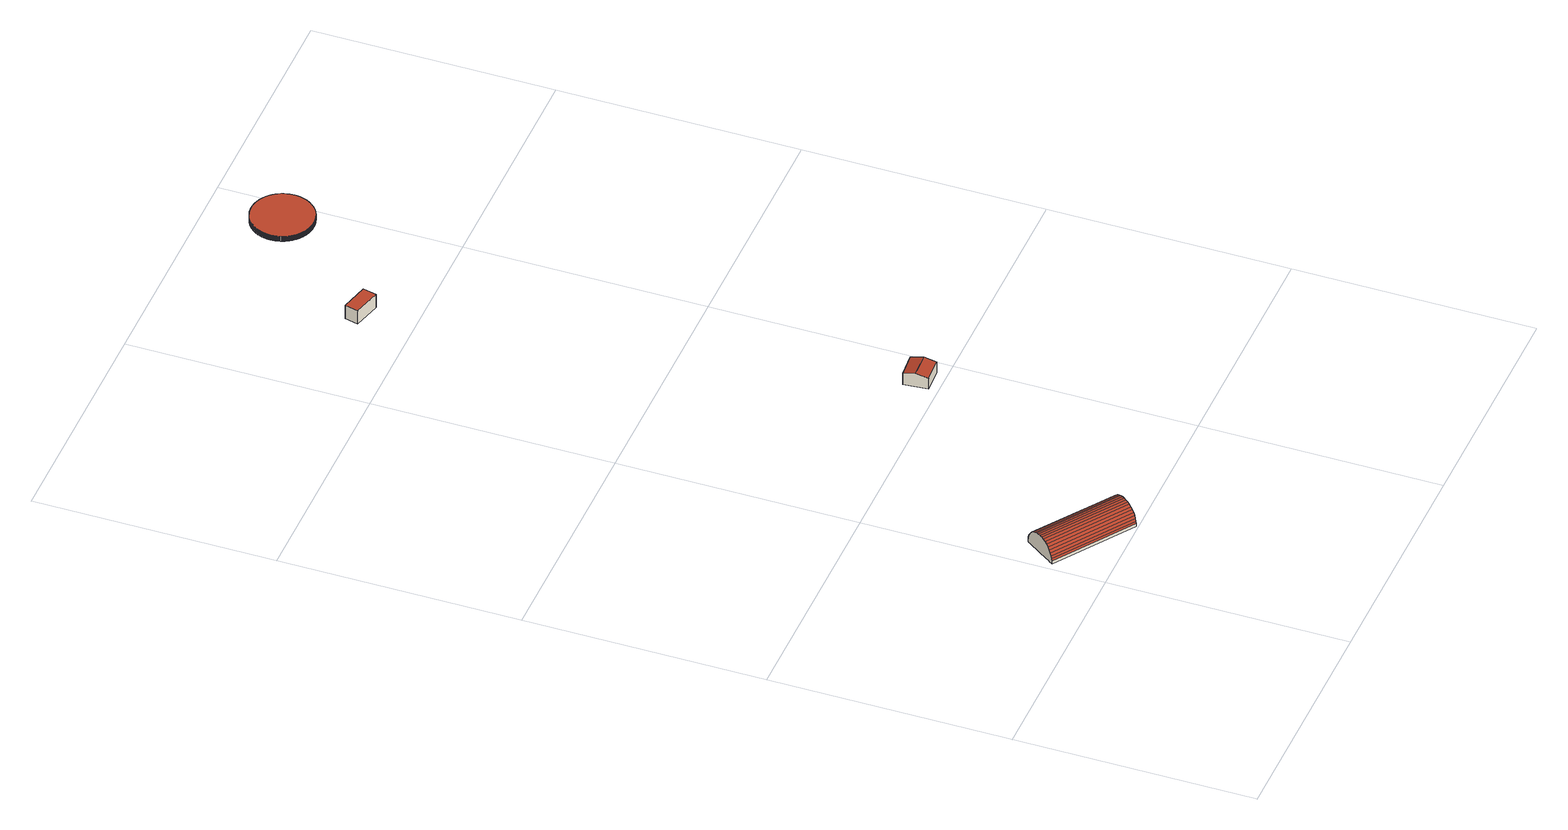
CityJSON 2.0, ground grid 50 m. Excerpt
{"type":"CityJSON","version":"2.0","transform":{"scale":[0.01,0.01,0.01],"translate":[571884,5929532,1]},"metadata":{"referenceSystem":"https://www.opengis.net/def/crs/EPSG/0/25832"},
"CityObjects":{
"building1":{"type":"Building","attributes":{"Grundfläche 2D":"157.268847","Grundhöhe NN":"2.854"},"geometry":[{"type":"Solid","lod":"3","boundaries":[[[[0,1,2,3]],[[4,0,3,5]],[[6,4,5,7]],[[8,6,7,9]],[[10,8,9,11]],[[12,10,11,13]],[[14,12,13,15]],[[16,14,15,17]],[[18,16,17,19]],[[20,18,19,21]],[[22,20,21,23]],[[24,22,23,25]],[[26,24,25,27]],[[28,26,27,29]],[[30,28,29,31]],[[32,30,31,33]],[[34,32,33,35]],[[36,34,35,37]],[[38,36,37,39]],[[40,38,39,41]],[[42,43,44,45,46,47,48,41,39,37,35,33,31,29,27,25,23,21,19,17,15,13,11,9,7,5,3,2,49,50]],[[40,41,48,51]],[[52,53,54,55,56,57,58,59,60,61,62,1,0,4,6,8,10,12,14,16,18,20,22,24,26,28,30,32,34,36,38,40,51,63]],[[2,1,62,49]],[[60,59,58,57,56,55,54,53,52,63,51,48,47,46,45,44,43,42,50,49,62,61]]]],"semantics":{"surfaces":[{"type":"RoofSurface"},{"type":"WallSurface"},{"type":"GroundSurface"}],"values":[[0,0,0,0,0,0,0,0,0,0,0,0,0,0,0,0,0,0,0,0,1,1,1,1,2]]}}]},
"building2":{"type":"Building","attributes":{"Grundfläche 2D":"26.853242","Grundhöhe NN":"2.213"},"geometry":[{"type":"Solid","lod":"3","boundaries":[[[[64,65,66,67]],[[68,65,64,69]],[[67,66,70,71]],[[69,64,67,71,72]],[[68,69,72,73]],[[70,66,65,68,73]],[[71,70,73,72]]]],"semantics":{"surfaces":[{"type":"RoofSurface"},{"type":"WallSurface"},{"type":"GroundSurface"}],"values":[[0,0,1,1,1,1,2]]}}]},
"building3":{"type":"Building","attributes":{"Grundfläche 2D":"17.876285","Grundhöhe NN":"2.200"},"geometry":[{"type":"Solid","lod":"3","boundaries":[[[[74,75,76,77]],[[78,79,77,76]],[[79,80,74,77]],[[80,81,75,74]],[[81,78,76,75]],[[81,80,79,78]]]],"semantics":{"surfaces":[{"type":"RoofSurface"},{"type":"WallSurface"},{"type":"GroundSurface"}],"values":[[0,1,1,1,1,2]]}}]},
"building4":{"type":"Building","attributes":{"Grundfläche 2D":"128.198516","Grundhöhe NN":"1.985"},"geometry":[{"type":"MultiSurface","lod":"3","boundaries":[[[82,83,84,85,86,87,88,89,90,91,92,93,94,95,96,97,98,99,100,101,102,103,104,105,106,107,108,109,110,111,112,113,114,115,116,117,118,119,120,121,122,123,124,125,126,127,128,129,130,131,132,133,134,135,136,137,138,139,140,141,142,143,144,145,146,147,148,149,150,151,152,153,154,155,156,157,158,159,160,161,162,163,164,165,166,167,168,169,170,171,172,173,174,175,176,177,178,179,180,181,182,183,184,185,186,187,188,189,190,191,192,193,194,195,196,197,198,199,200,201,202,203,204,205,206,207,208,209,210,211,212,213,214,215,216,217,218,219,220,221,222,223,224,225,226,227,228,229,230,231,232,233,234,235,236,237,238,239,240,241,242,243,244,245,246,247,248,249,250,251,252,253,254,255,256,257,258,259,260,261,262,263,264,265,266,267,268,269,270,271,272,273,274,275,276,277,278,279,280,281,282,283,284,285,286,287,288,289,290,291,292,293,294,295,296,297,298,299,300,301,302,303,304,305,306,307,308,309,310,311,312,313,314,315,316,317,318,319,320,321,322,323,324,325,326,327,328,329,330,331,332,333,334,335,336,337,338,339,340,341,342,343,344,345,346,347,348,349,350,351,352,353,354,355,356,357,358,359,360,361,362,363,364,365,366,367,368,369,370,371,372,373,374,375,376,377,378,379,380,381,382,383,384,385,386,387,388,389,390,391,392,393,394,395,396,397,398,399,400,401,402,403,404,405,406,407,408,409,410,411,412,413,414,415,416,417,418,419,420,421,422,423,424,425,426,427,428,429,430,431,432,433,434,435,436,437,438,439,440,441,442,443,444,445,446,447,448,449,450,451,452,453,454,455,456,457,458,459,460,461,462,463,464,465,466,467,468,469,470,471,472,473,474,475,476,477,478,479,480,481,482,483,484,485,486,487,488,489,490,491,492,493,494,495,496,497,498,499,500,501,502,503,504,505,506,507,508,509,510,511,512,513,514,515,516,517,518,519,520,521,522,523,524,525,526,527,528,529,530,531,532,533,534,535,536,537,538,539,540,541,542,543,544,545,546,547,548,549,550,551,552,553,554,555,556,557,558,559,560,561,562,563,564,565,566,567,568,569,570,571]],[[572,275,274,273,573,574]],[[575,277,276,275,572,576]],[[577,279,278,277,575,578]],[[579,281,280,279,577,580]],[[581,283,282,281,579,582]],[[284,283,581,583]],[[584,286,285,284,583,585]],[[287,286,584,586]],[[587,289,288,287,586,588]],[[290,289,587,589]],[[590,292,291,290,589,591]],[[592,593,239,238,237,236,594,595]],[[596,241,240,239,593,597]],[[598,243,242,241,596,599]],[[600,601,602,247,246,245,244,243,598,603]],[[604,605,250,249,248,247,602,606]],[[607,608,253,252,251,250,605,609]],[[610,255,254,253,608,611]],[[612,257,256,255,610,613]],[[614,259,258,257,612,615]],[[616,261,260,259,614,617]],[[262,261,616,618]],[[619,264,263,262,618,620]],[[265,264,619,621]],[[622,267,266,265,621,623]],[[624,269,268,267,622,625]],[[626,271,270,269,624,627]],[[272,271,626,628]],[[273,272,628,573]],[[293,292,590,629]],[[630,295,294,293,629,631]],[[632,297,296,295,630,633]],[[634,299,298,297,632,635]],[[300,299,634,636]],[[301,300,636,637]],[[302,301,637,638]],[[639,304,303,302,638,640]],[[305,304,639,641]],[[642,643,308,307,306,305,641,644]],[[309,308,643,645]],[[646,647,312,311,310,309,645,648]],[[313,312,647,649]],[[314,313,649,650]],[[315,314,650,651]],[[316,315,651,652]],[[317,316,652,653]],[[318,317,653,654]],[[319,318,654,655]],[[320,319,655,656]],[[321,320,656,657]],[[322,321,657,658]],[[323,322,658,659]],[[324,323,659,660]],[[325,324,660,661]],[[326,325,661,662]],[[327,326,662,663]],[[328,327,663,664]],[[665,330,329,328,664,666]],[[331,330,665,667]],[[668,333,332,331,667,669]],[[334,333,668,670]],[[671,336,335,334,670,672]],[[673,338,337,336,671,674]],[[675,676,341,340,339,338,673,677]],[[678,343,342,341,676,679]],[[680,345,344,343,678,681]],[[346,345,680,682]],[[347,346,682,683]],[[348,347,683,684]],[[685,686,687,352,351,350,349,348,684,688]],[[689,690,691,356,355,354,353,352,687,692]],[[693,694,359,358,357,356,691,695]],[[696,361,360,359,694,697]],[[698,363,362,361,696,699]],[[700,365,364,363,698,701]],[[702,703,368,367,366,365,700,704]],[[705,370,369,368,703,706]],[[371,370,705,707]],[[708,373,372,371,707,709]],[[710,711,376,375,374,373,708,712]],[[713,714,715,380,379,378,377,376,711,716]],[[717,382,381,380,715,718]],[[719,384,383,382,717,720]],[[721,386,385,384,719,722]],[[723,724,725,390,389,388,387,386,721,726]],[[727,392,391,390,725,728]],[[729,394,393,392,727,730]],[[731,732,397,396,395,394,729,733]],[[734,735,400,399,398,397,732,736]],[[401,400,735,737]],[[738,403,402,401,737,739]],[[740,405,404,403,738,741]],[[742,407,406,405,740,743]],[[744,745,410,409,408,407,742,746]],[[747,748,413,412,411,410,745,749]],[[414,413,748,750]],[[751,416,415,414,750,752]],[[417,416,751,753]],[[754,419,418,417,753,755]],[[756,421,420,419,754,757]],[[758,423,422,421,756,759]],[[424,423,758,760]],[[761,426,425,424,760,762]],[[427,426,761,763]],[[764,429,428,427,763,765]],[[766,431,430,429,764,767]],[[432,431,766,768]],[[769,434,433,432,768,770]],[[435,434,769,771]],[[436,435,771,772]],[[773,438,437,436,772,774]],[[775,440,439,438,773,776]],[[441,440,775,777]],[[442,441,777,778]],[[779,444,443,442,778,780]],[[781,446,445,444,779,782]],[[447,446,781,783]],[[784,449,448,447,783,785]],[[450,449,784,786]],[[451,450,786,787]],[[788,453,452,451,787,789]],[[790,455,454,453,788,791]],[[456,455,790,792]],[[457,456,792,793]],[[458,457,793,794]],[[459,458,794,795]],[[796,797,798,463,462,461,460,459,795,799]],[[464,463,798,800]],[[465,464,800,801]],[[466,465,801,802]],[[803,468,467,466,802,804]],[[469,468,803,805]],[[470,469,805,806]],[[471,470,806,807]],[[808,809,810,475,474,473,472,471,807,811]],[[812,813,478,477,476,475,810,814]],[[815,816,481,480,479,478,813,817]],[[818,819,820,485,484,483,482,481,816,821]],[[822,823,488,487,486,485,820,824]],[[825,490,489,488,823,826]],[[827,492,491,490,825,828]],[[829,830,831,496,495,494,493,492,827,832]],[[833,834,499,498,497,496,831,835]],[[836,837,838,503,502,501,500,499,834,839]],[[840,505,504,503,838,841]],[[506,505,840,842]],[[843,508,507,506,842,844]],[[845,846,847,512,511,510,509,508,843,848]],[[849,850,515,514,513,512,847,851]],[[516,515,850,852]],[[853,854,855,856,521,520,519,518,517,516,852,857]],[[858,859,524,523,522,521,856,860]],[[861,526,525,524,859,862]],[[863,528,527,526,861,864]],[[529,528,863,865]],[[530,529,865,866]],[[867,532,531,530,866,868]],[[869,870,535,534,533,532,867,871]],[[872,873,874,539,538,537,536,535,870,875]],[[876,541,540,539,874,877]],[[878,543,542,541,876,879]],[[880,881,882,547,546,545,544,543,878,883]],[[884,885,550,549,548,547,882,886]],[[887,552,551,550,885,888]],[[889,554,553,552,887,890]],[[555,554,889,891]],[[892,893,557,894,556,555,891,895]],[[558,557,893,896]],[[559,558,896,897]],[[898,899,900,563,562,561,560,559,897,901]],[[902,565,564,563,900,903]],[[904,567,566,565,902,905]],[[906,569,568,567,904,907]],[[908,909,82,571,570,569,906,910]],[[911,84,83,82,909,912]],[[85,84,911,913]],[[86,85,913,914]],[[87,86,914,915]],[[88,87,915,916]],[[89,88,916,917]],[[90,89,917,918]],[[91,90,918,919]],[[92,91,919,920]],[[93,92,920,921]],[[94,93,921,922]],[[95,94,922,923]],[[96,95,923,924]],[[925,98,97,96,924,926]],[[99,98,925,927]],[[928,101,100,99,927,929]],[[930,103,102,101,928,931]],[[932,105,104,103,930,933]],[[934,107,106,105,932,935]],[[108,107,934,936]],[[937,110,109,108,936,938]],[[939,112,111,110,937,940]],[[941,942,115,114,113,112,939,943]],[[116,115,942,944]],[[117,116,944,945]],[[946,119,118,117,945,947]],[[948,121,120,119,946,949]],[[950,123,122,121,948,951]],[[952,125,124,123,950,953]],[[954,127,126,125,952,955]],[[128,127,954,956]],[[957,130,129,128,956,958]],[[959,132,131,130,957,960]],[[133,132,959,961]],[[962,135,134,133,961,963]],[[964,137,136,135,962,965]],[[138,137,964,966]],[[967,140,139,138,966,968]],[[969,142,141,140,967,970]],[[143,142,969,971]],[[972,973,146,145,144,143,971,974]],[[975,148,147,146,973,976]],[[149,148,975,977]],[[978,151,150,149,977,979]],[[980,153,152,151,978,981]],[[982,155,154,153,980,983]],[[984,157,156,155,982,985]],[[158,157,984,986]],[[987,160,159,158,986,988]],[[989,990,163,162,161,160,987,991]],[[992,993,166,165,164,163,990,994]],[[995,168,167,166,993,996]],[[997,170,169,168,995,998]],[[999,172,171,170,997,1000]],[[1001,174,173,172,999,1002]],[[1003,1004,177,176,175,174,1001,1005]],[[178,177,1004,1006]],[[1007,1008,1009,182,181,180,179,178,1006,1010]],[[1011,1012,1013,186,185,184,183,182,1009,1014]],[[187,186,1013,1015]],[[1016,1017,190,189,188,187,1015,1018]],[[1019,1020,193,192,191,190,1017,1021]],[[1022,1023,196,195,194,193,1020,1024]],[[1025,1026,199,198,197,196,1023,1027]],[[200,199,1026,1028]],[[1029,1030,203,202,201,200,1028,1031]],[[1032,205,204,203,1030,1033]],[[1034,207,206,205,1032,1035]],[[208,207,1034,1036]],[[209,208,1036,1037]],[[210,209,1037,1038]],[[211,210,1038,1039]],[[212,211,1039,1040]],[[213,212,1040,1041]],[[214,213,1041,1042]],[[215,214,1042,1043]],[[1044,217,216,215,1043,1045]],[[1046,219,218,217,1044,1047]],[[1048,221,220,219,1046,1049]],[[1050,223,222,221,1048,1051]],[[224,223,1050,1052]],[[225,224,1052,1053]],[[226,225,1053,1054]],[[1055,1056,229,228,227,226,1054,1057]],[[1058,231,230,229,1056,1059]],[[232,231,1058,1060]],[[233,232,1060,1061]],[[1062,235,234,233,1061,1063]],[[236,235,1062,594]],[[618,616,617,614,615,612,613,610,611,608,607,609,605,604,606,602,601,600,603,598,599,596,597,593,592,595,594,1062,1063,1061,1060,1058,1059,1056,1055,1057,1054,1053,1052,1050,1051,1048,1049,1046,1047,1044,1045,1043,1042,1041,1040,1039,1038,1037,1036,1034,1035,1032,1033,1030,1029,1031,1028,1026,1025,1027,1023,1022,1024,1020,1019,1021,1017,1016,1018,1015,1013,1012,1011,1014,1009,1008,1007,1010,1006,1004,1003,1005,1001,1002,999,1000,997,998,995,996,993,992,994,990,989,991,987,988,986,984,985,982,983,980,981,978,979,977,975,976,973,972,974,971,969,970,967,968,966,964,965,962,963,961,959,960,957,958,956,954,955,952,953,950,951,948,949,946,947,945,944,942,941,943,939,940,937,938,936,934,935,932,933,930,931,928,929,927,925,926,924,923,922,921,920,919,918,917,916,915,914,913,911,912,909,908,910,906,907,904,905,902,903,900,899,898,901,897,896,893,895,891,889,890,887,888,885,884,886,882,881,880,883,878,879,876,877,874,873,872,875,870,869,871,867,868,866,865,863,864,861,862,859,858,860,856,855,854,853,857,852,850,849,851,847,846,845,848,843,844,842,840,841,838,837,836,839,834,833,835,831,830,829,832,827,828,825,826,823,822,824,820,819,818,821,816,815,817,813,812,814,810,809,808,811,807,806,805,803,804,802,801,800,798,797,796,799,795,794,793,792,790,791,788,789,787,786,784,785,783,781,782,779,780,778,777,775,776,773,774,772,771,769,770,768,766,767,764,765,763,761,762,760,758,759,756,757,754,755,753,751,752,750,748,747,749,745,744,746,742,743,740,741,738,739,737,735,734,736,732,731,733,729,730,727,728,725,724,723,726,721,722,719,720,717,718,715,714,713,716,711,710,712,708,709,707,705,706,703,702,704,700,701,698,699,696,697,694,693,695,691,690,689,692,687,686,685,688,684,683,682,680,681,678,679,676,675,677,673,674,671,672,670,668,669,667,665,666,664,663,662,661,660,659,658,657,656,655,654,653,652,651,650,649,647,646,648,645,643,642,644,641,639,640,638,637,636,634,635,632,633,630,631,629,590,591,589,587,588,586,584,585,583,581,582,579,580,577,578,575,576,572,574,573,628,626,627,624,625,622,623,621,619,620]]],"semantics":{"surfaces":[{"type":"RoofSurface"},{"type":"WallSurface"},{"type":"GroundSurface"}],"values":[0,1,1,1,1,1,1,1,1,1,1,1,1,1,1,1,1,1,1,1,1,1,1,1,1,1,1,1,1,1,1,1,1,1,1,1,1,1,1,1,1,1,1,1,1,1,1,1,1,1,1,1,1,1,1,1,1,1,1,1,1,1,1,1,1,1,1,1,1,1,1,1,1,1,1,1,1,1,1,1,1,1,1,1,1,1,1,1,1,1,1,1,1,1,1,1,1,1,1,1,1,1,1,1,1,1,1,1,1,1,1,1,1,1,1,1,1,1,1,1,1,1,1,1,1,1,1,1,1,1,1,1,1,1,1,1,1,1,1,1,1,1,1,1,1,1,1,1,1,1,1,1,1,1,1,1,1,1,1,1,1,1,1,1,1,1,1,1,1,1,1,1,1,1,1,1,1,1,1,1,1,1,1,1,1,1,1,1,1,1,1,1,1,1,1,1,1,1,1,1,1,1,1,1,1,1,1,1,1,1,1,1,1,1,1,1,1,1,1,1,1,1,1,1,1,1,1,1,1,1,1,1,1,1,1,1,1,1,1,1,1,1,1,1,1,1,1,1,1,1,1,1,1,1,1,1,1,1,1,1,1,1,1,1,2]}}]}
},
"vertices":[
[2138,664,308],[2143,672,254],[531,1775,256],[525,1767,310],[2128,649,363],[515,1752,365],[2112,627,416],[500,1730,418],[2093,598,466],[480,1701,468],[2069,563,510],[456,1666,513],[2041,522,548],[428,1625,550],[2011,478,577],[398,1581,580],[1979,432,598],[366,1535,600],[1947,385,610],[334,1488,612],[1916,340,614],[303,1443,616],[1885,294,610],[272,1397,612],[1853,248,598],[240,1351,600],[1821,202,577],[209,1305,580],[1791,157,548],[179,1261,550],[1764,117,510],[151,1220,513],[1740,82,466],[127,1185,468],[1720,53,416],[107,1156,418],[1705,31,363],[92,1134,365],[1694,16,308],[82,1119,310],[1689,8,254],[76,1111,256],[500,1730,185],[480,1701,185],[179,1261,185],[151,1220,185],[107,1156,185],[82,1119,185],[76,1111,185],[531,1775,185],[515,1752,185],[1689,8,185],[1705,31,185],[1720,53,185],[1853,248,185],[1885,294,185],[1916,340,185],[1947,385,185],[1979,432,185],[2112,627,185],[2128,649,185],[2138,664,185],[2143,672,185],[1694,16,185],
[4162,5441,452],[4674,5480,452],[4653,5745,385],[4141,5702,385],[4695,5218,385],[4182,5186,385],[4653,5745,121],[4141,5702,121],[4182,5186,121],[4695,5218,121],
[2203,16338,441],[2131,16054,441],[2720,15904,441],[2792,16189,441],[2720,15904,120],[2792,16189,120],[2203,16338,120],[2131,16054,120],
[3917,18597,216],[3916,18586,216],[3915,18581,216],[3915,18575,216],[3914,18570,216],[3914,18565,216],[3913,18560,216],[3913,18554,216],[3912,18549,216],[3912,18544,216],[3912,18539,216],[3911,18523,216],[3911,18512,216],[3911,18497,216],[3911,18487,216],[3911,18477,216],[3912,18467,216],[3913,18457,216],[3914,18447,216],[3915,18437,216],[3916,18427,216],[3917,18417,216],[3918,18408,216],[3920,18398,216],[3922,18389,216],[3923,18379,216],[3927,18361,216],[3930,18352,216],[3932,18343,216],[3934,18334,216],[3937,18325,216],[3940,18316,216],[3942,18308,216],[3945,18299,216],[3948,18291,216],[3951,18283,216],[3954,18274,216],[3957,18266,216],[3960,18258,216],[3964,18250,216],[3968,18242,216],[3971,18234,216],[3975,18226,216],[3979,18218,216],[3983,18210,216],[3988,18202,216],[3992,18194,216],[3997,18186,216],[4001,18178,216],[4006,18170,216],[4011,18162,216],[4016,18154,216],[4022,18146,216],[4027,18138,216],[4033,18130,216],[4039,18122,216],[4045,18114,216],[4051,18106,216],[4057,18098,216],[4064,18091,216],[4070,18083,216],[4081,18072,216],[4084,18068,216],[4088,18064,216],[4091,18061,216],[4102,18050,216],[4106,18046,216],[4117,18035,216],[4125,18028,216],[4137,18018,216],[4145,18011,216],[4149,18007,216],[4158,18001,216],[4166,17994,216],[4171,17991,216],[4180,17985,216],[4193,17975,216],[4207,17966,216],[4211,17963,216],[4216,17961,216],[4221,17958,216],[4226,17955,216],[4230,17952,216],[4235,17949,216],[4240,17946,216],[4245,17944,216],[4250,17941,216],[4260,17936,216],[4270,17931,216],[4285,17924,216],[4290,17921,216],[4295,17919,216],[4301,17917,216],[4306,17915,216],[4311,17913,216],[4322,17908,216],[4327,17907,216],[4332,17905,216],[4338,17903,216],[4343,17901,216],[4349,17899,216],[4354,17897,216],[4360,17895,216],[4365,17894,216],[4370,17892,216],[4376,17891,216],[4382,17889,216],[4387,17888,216],[4398,17885,216],[4404,17883,216],[4409,17882,216],[4415,17881,216],[4421,17880,216],[4426,17879,216],[4432,17877,216],[4438,17876,216],[4443,17875,216],[4455,17874,216],[4466,17872,216],[4472,17871,216],[4478,17871,216],[4489,17869,216],[4501,17868,216],[4512,17868,216],[4523,17867,216],[4529,17867,216],[4546,17867,216],[4552,17867,216],[4569,17867,216],[4575,17867,216],[4592,17868,216],[4598,17868,216],[4615,17870,216],[4620,17870,216],[4632,17872,216],[4637,17872,216],[4643,17873,216],[4654,17875,216],[4660,17876,216],[4665,17877,216],[4676,17879,216],[4682,17880,216],[4693,17883,216],[4709,17887,216],[4714,17888,216],[4719,17889,216],[4725,17891,216],[4730,17892,216],[4735,17894,216],[4741,17896,216],[4756,17901,216],[4766,17904,216],[4777,17908,216],[4782,17910,216],[4797,17916,216],[4802,17918,216],[4806,17920,216],[4811,17922,216],[4821,17927,216],[4826,17929,216],[4830,17932,216],[4835,17934,216],[4840,17936,216],[4844,17939,216],[4849,17941,216],[4858,17946,216],[4863,17949,216],[4867,17951,216],[4872,17954,216],[4876,17956,216],[4881,17959,216],[4885,17962,216],[4894,17967,216],[4902,17972,216],[4910,17978,216],[4919,17984,216],[4927,17990,216],[4934,17995,216],[4942,18001,216],[4950,18007,216],[4965,18020,216],[4972,18026,216],[4979,18032,216],[4986,18039,216],[4993,18045,216],[4999,18052,216],[5006,18058,216],[5012,18065,216],[5024,18078,216],[5031,18085,216],[5036,18091,216],[5047,18105,216],[5058,18119,216],[5063,18126,216],[5069,18133,216],[5074,18140,216],[5079,18147,216],[5084,18155,216],[5089,18162,216],[5094,18170,216],[5098,18178,216],[5103,18186,216],[5112,18203,216],[5117,18211,216],[5121,18219,216],[5125,18228,216],[5129,18237,216],[5133,18246,216],[5137,18255,216],[5141,18264,216],[5145,18273,216],[5148,18282,216],[5152,18292,216],[5155,18301,216],[5157,18306,216],[5158,18311,216],[5160,18316,216],[5163,18326,216],[5167,18341,216],[5169,18351,216],[5173,18366,216],[5174,18371,216],[5175,18376,216],[5178,18392,216],[5179,18397,216],[5180,18402,216],[5181,18408,216],[5182,18413,216],[5182,18418,216],[5183,18424,216],[5184,18429,216],[5185,18440,216],[5187,18456,216],[5187,18461,216],[5188,18478,216],[5188,18489,216],[5188,18494,216],[5188,18500,216],[5189,18505,216],[5188,18511,216],[5188,18517,216],[5188,18522,216],[5188,18528,216],[5188,18533,216],[5187,18545,216],[5186,18556,216],[5185,18567,216],[5185,18573,216],[5184,18578,216],[5183,18589,216],[5182,18595,216],[5181,18601,216],[5180,18612,216],[5178,18623,216],[5175,18634,216],[5173,18646,216],[5170,18657,216],[5169,18662,216],[5167,18668,216],[5166,18673,216],[5164,18679,216],[5161,18690,216],[5158,18701,216],[5156,18707,216],[5154,18712,216],[5152,18717,216],[5146,18734,216],[5144,18739,216],[5142,18744,216],[5140,18750,216],[5138,18755,216],[5135,18760,216],[5133,18766,216],[5131,18771,216],[5128,18776,216],[5123,18786,216],[5121,18792,216],[5118,18797,216],[5113,18807,216],[5110,18812,216],[5105,18822,216],[5102,18827,216],[5096,18837,216],[5093,18842,216],[5090,18846,216],[5087,18851,216],[5084,18856,216],[5074,18870,216],[5071,18875,216],[5064,18884,216],[5061,18889,216],[5057,18893,216],[5054,18898,216],[5050,18902,216],[5047,18907,216],[5043,18911,216],[5040,18915,216],[5036,18920,216],[5032,18924,216],[5025,18932,216],[5021,18936,216],[5017,18940,216],[5010,18948,216],[5002,18956,216],[4998,18960,216],[4994,18964,216],[4990,18968,216],[4986,18972,216],[4982,18975,216],[4974,18983,216],[4966,18990,216],[4962,18993,216],[4957,18997,216],[4949,19004,216],[4945,19007,216],[4941,19011,216],[4936,19014,216],[4932,19017,216],[4924,19023,216],[4919,19026,216],[4915,19029,216],[4911,19032,216],[4906,19035,216],[4897,19041,216],[4889,19047,216],[4880,19052,216],[4875,19055,216],[4871,19058,216],[4866,19060,216],[4862,19063,216],[4857,19065,216],[4844,19072,216],[4835,19077,216],[4826,19081,216],[4817,19086,216],[4808,19090,216],[4799,19093,216],[4790,19097,216],[4781,19101,216],[4772,19104,216],[4763,19108,216],[4754,19111,216],[4736,19117,216],[4727,19119,216],[4718,19122,216],[4709,19124,216],[4700,19126,216],[4691,19128,216],[4682,19130,216],[4673,19132,216],[4665,19134,216],[4656,19135,216],[4647,19137,216],[4639,19138,216],[4622,19140,216],[4613,19141,216],[4604,19142,216],[4595,19142,216],[4586,19143,216],[4568,19144,216],[4559,19144,216],[4549,19144,216],[4540,19144,216],[4531,19144,216],[4521,19143,216],[4512,19143,216],[4502,19142,216],[4492,19142,216],[4483,19141,216],[4473,19139,216],[4463,19138,216],[4453,19137,216],[4444,19135,216],[4434,19133,216],[4424,19132,216],[4419,19130,216],[4414,19129,216],[4409,19128,216],[4404,19127,216],[4399,19126,216],[4394,19125,216],[4389,19124,216],[4384,19122,216],[4369,19118,216],[4364,19117,216],[4349,19112,216],[4344,19110,216],[4339,19108,216],[4329,19105,216],[4319,19101,216],[4314,19099,216],[4309,19097,216],[4304,19095,216],[4299,19093,216],[4294,19091,216],[4289,19088,216],[4284,19086,216],[4279,19084,216],[4274,19082,216],[4269,19079,216],[4264,19077,216],[4259,19074,216],[4254,19072,216],[4249,19069,216],[4245,19067,216],[4240,19064,216],[4235,19061,216],[4220,19053,216],[4216,19050,216],[4211,19047,216],[4206,19044,216],[4202,19041,216],[4197,19038,216],[4192,19035,216],[4188,19032,216],[4183,19028,216],[4178,19025,216],[4174,19022,216],[4169,19018,216],[4165,19015,216],[4160,19012,216],[4156,19008,216],[4151,19005,216],[4138,18994,216],[4134,18990,216],[4129,18986,216],[4125,18983,216],[4121,18979,216],[4117,18975,216],[4112,18971,216],[4104,18963,216],[4100,18959,216],[4096,18955,216],[4092,18951,216],[4080,18938,216],[4076,18934,216],[4072,18930,216],[4069,18925,216],[4065,18921,216],[4061,18917,216],[4057,18912,216],[4054,18908,216],[4046,18899,216],[4036,18885,216],[4033,18880,216],[4029,18876,216],[4026,18871,216],[4023,18866,216],[4019,18862,216],[4016,18857,216],[4013,18852,216],[4010,18847,216],[4007,18842,216],[4004,18837,216],[4001,18832,216],[3998,18828,216],[3995,18822,216],[3990,18812,216],[3984,18803,216],[3981,18797,216],[3979,18792,216],[3974,18782,216],[3971,18777,216],[3969,18772,216],[3967,18767,216],[3964,18761,216],[3960,18751,216],[3958,18746,216],[3956,18741,216],[3954,18735,216],[3950,18725,216],[3946,18714,216],[3944,18709,216],[3939,18693,216],[3937,18688,216],[3934,18677,216],[3933,18671,216],[3931,18666,216],[3930,18661,216],[3929,18655,216],[3928,18650,216],[3926,18645,216],[3925,18639,216],[3924,18634,216],[3923,18629,216],[3922,18623,216],[3921,18618,216],[3920,18613,216],[3919,18607,216],[3918,18602,216],[5063,18126,99],[5047,18105,99],[5058,18119,99],[5074,18140,99],[5069,18133,99],[5084,18155,99],[5079,18147,99],[5094,18170,99],[5089,18162,99],[5103,18186,99],[5098,18178,99],[5112,18203,99],[5121,18219,99],[5117,18211,99],[5125,18228,99],[5133,18246,99],[5129,18237,99],[5137,18255,99],[5145,18273,99],[5141,18264,99],[4806,17920,99],[4811,17922,99],[4797,17916,99],[4802,17918,99],[4826,17929,99],[4821,17927,99],[4835,17934,99],[4830,17932,99],[4844,17939,99],[4849,17941,99],[4858,17946,99],[4840,17936,99],[4867,17951,99],[4872,17954,99],[4863,17949,99],[4881,17959,99],[4885,17962,99],[4876,17956,99],[4902,17972,99],[4894,17967,99],[4919,17984,99],[4910,17978,99],[4934,17995,99],[4927,17990,99],[4950,18007,99],[4942,18001,99],[4965,18020,99],[4979,18032,99],[4972,18026,99],[4986,18039,99],[4999,18052,99],[4993,18045,99],[5012,18065,99],[5006,18058,99],[5031,18085,99],[5024,18078,99],[5036,18091,99],[5148,18282,99],[5155,18301,99],[5152,18292,99],[5158,18311,99],[5157,18306,99],[5163,18326,99],[5160,18316,99],[5167,18341,99],[5169,18351,99],[5173,18366,99],[5175,18376,99],[5174,18371,99],[5178,18392,99],[5180,18402,99],[5181,18408,99],[5179,18397,99],[5182,18413,99],[5183,18424,99],[5184,18429,99],[5182,18418,99],[5185,18440,99],[5187,18456,99],[5187,18461,99],[5188,18478,99],[5188,18489,99],[5188,18494,99],[5188,18500,99],[5189,18505,99],[5188,18511,99],[5188,18517,99],[5188,18522,99],[5188,18528,99],[5188,18533,99],[5187,18545,99],[5186,18556,99],[5185,18567,99],[5184,18578,99],[5185,18573,99],[5183,18589,99],[5181,18601,99],[5182,18595,99],[5180,18612,99],[5175,18634,99],[5178,18623,99],[5170,18657,99],[5173,18646,99],[5167,18668,99],[5166,18673,99],[5169,18662,99],[5161,18690,99],[5164,18679,99],[5156,18707,99],[5158,18701,99],[5154,18712,99],[5152,18717,99],[5146,18734,99],[5142,18744,99],[5140,18750,99],[5138,18755,99],[5144,18739,99],[5133,18766,99],[5131,18771,99],[5128,18776,99],[5135,18760,99],[5121,18792,99],[5118,18797,99],[5123,18786,99],[5110,18812,99],[5113,18807,99],[5102,18827,99],[5105,18822,99],[5093,18842,99],[5096,18837,99],[5087,18851,99],[5084,18856,99],[5090,18846,99],[5071,18875,99],[5074,18870,99],[5064,18884,99],[5057,18893,99],[5061,18889,99],[5050,18902,99],[5047,18907,99],[5054,18898,99],[5040,18915,99],[5036,18920,99],[5032,18924,99],[5043,18911,99],[5021,18936,99],[5025,18932,99],[5010,18948,99],[5017,18940,99],[4998,18960,99],[5002,18956,99],[4990,18968,99],[4986,18972,99],[4982,18975,99],[4994,18964,99],[4966,18990,99],[4974,18983,99],[4957,18997,99],[4962,18993,99],[4945,19007,99],[4941,19011,99],[4949,19004,99],[4932,19017,99],[4924,19023,99],[4936,19014,99],[4919,19026,99],[4911,19032,99],[4915,19029,99],[4897,19041,99],[4906,19035,99],[4880,19052,99],[4889,19047,99],[4871,19058,99],[4866,19060,99],[4875,19055,99],[4857,19065,99],[4844,19072,99],[4862,19063,99],[4835,19077,99],[4817,19086,99],[4826,19081,99],[4808,19090,99],[4790,19097,99],[4799,19093,99],[4772,19104,99],[4781,19101,99],[4754,19111,99],[4763,19108,99],[4736,19117,99],[4718,19122,99],[4727,19119,99],[4709,19124,99],[4691,19128,99],[4700,19126,99],[4673,19132,99],[4682,19130,99],[4665,19134,99],[4647,19137,99],[4656,19135,99],[4639,19138,99],[4622,19140,99],[4604,19142,99],[4613,19141,99],[4586,19143,99],[4595,19142,99],[4568,19144,99],[4559,19144,99],[4540,19144,99],[4549,19144,99],[4521,19143,99],[4531,19144,99],[4512,19143,99],[4492,19142,99],[4502,19142,99],[4483,19141,99],[4473,19139,99],[4453,19137,99],[4463,19138,99],[4434,19133,99],[4444,19135,99],[4424,19132,99],[4419,19130,99],[4414,19129,99],[4409,19128,99],[4399,19126,99],[4394,19125,99],[4389,19124,99],[4404,19127,99],[4384,19122,99],[4369,19118,99],[4364,19117,99],[4344,19110,99],[4349,19112,99],[4339,19108,99],[4329,19105,99],[4319,19101,99],[4309,19097,99],[4304,19095,99],[4299,19093,99],[4314,19099,99],[4289,19088,99],[4284,19086,99],[4294,19091,99],[4274,19082,99],[4269,19079,99],[4279,19084,99],[4259,19074,99],[4254,19072,99],[4249,19069,99],[4264,19077,99],[4240,19064,99],[4235,19061,99],[4245,19067,99],[4216,19050,99],[4220,19053,99],[4206,19044,99],[4211,19047,99],[4197,19038,99],[4192,19035,99],[4188,19032,99],[4202,19041,99],[4178,19025,99],[4174,19022,99],[4183,19028,99],[4165,19015,99],[4160,19012,99],[4156,19008,99],[4169,19018,99],[4138,18994,99],[4151,19005,99],[4134,18990,99],[4125,18983,99],[4129,18986,99],[4117,18975,99],[4112,18971,99],[4104,18963,99],[4121,18979,99],[4096,18955,99],[4092,18951,99],[4100,18959,99],[4080,18938,99],[4072,18930,99],[4069,18925,99],[4065,18921,99],[4061,18917,99],[4076,18934,99],[4054,18908,99],[4046,18899,99],[4057,18912,99],[4033,18880,99],[4036,18885,99],[4026,18871,99],[4029,18876,99],[4023,18866,99],[4019,18862,99],[4013,18852,99],[4016,18857,99],[4007,18842,99],[4004,18837,99],[4010,18847,99],[3998,18828,99],[3995,18822,99],[3990,18812,99],[4001,18832,99],[3981,18797,99],[3984,18803,99],[3974,18782,99],[3979,18792,99],[3969,18772,99],[3967,18767,99],[3964,18761,99],[3971,18777,99],[3958,18746,99],[3956,18741,99],[3960,18751,99],[3950,18725,99],[3954,18735,99],[3944,18709,99],[3946,18714,99],[3939,18693,99],[3936,18682,99],[3934,18677,99],[3936,18682,216],[3937,18688,99],[3933,18671,99],[3931,18666,99],[3929,18655,99],[3928,18650,99],[3926,18645,99],[3930,18661,99],[3924,18634,99],[3925,18639,99],[3922,18623,99],[3923,18629,99],[3920,18613,99],[3921,18618,99],[3918,18602,99],[3917,18597,99],[3919,18607,99],[3915,18581,99],[3916,18586,99],[3915,18575,99],[3914,18570,99],[3914,18565,99],[3913,18560,99],[3913,18554,99],[3912,18549,99],[3912,18544,99],[3912,18539,99],[3911,18523,99],[3911,18512,99],[3911,18497,99],[3911,18487,99],[3912,18467,99],[3911,18477,99],[3913,18457,99],[3915,18437,99],[3914,18447,99],[3917,18417,99],[3916,18427,99],[3920,18398,99],[3918,18408,99],[3923,18379,99],[3922,18389,99],[3927,18361,99],[3932,18343,99],[3930,18352,99],[3937,18325,99],[3934,18334,99],[3942,18308,99],[3945,18299,99],[3940,18316,99],[3948,18291,99],[3951,18283,99],[3957,18266,99],[3954,18274,99],[3964,18250,99],[3960,18258,99],[3971,18234,99],[3968,18242,99],[3979,18218,99],[3975,18226,99],[3988,18202,99],[3983,18210,99],[3992,18194,99],[4001,18178,99],[3997,18186,99],[4011,18162,99],[4006,18170,99],[4016,18154,99],[4027,18138,99],[4022,18146,99],[4039,18122,99],[4033,18130,99],[4045,18114,99],[4057,18098,99],[4051,18106,99],[4070,18083,99],[4064,18091,99],[4081,18072,99],[4088,18064,99],[4091,18061,99],[4084,18068,99],[4106,18046,99],[4102,18050,99],[4117,18035,99],[4137,18018,99],[4125,18028,99],[4149,18007,99],[4145,18011,99],[4166,17994,99],[4158,18001,99],[4180,17985,99],[4171,17991,99],[4193,17975,99],[4211,17963,99],[4207,17966,99],[4221,17958,99],[4226,17955,99],[4216,17961,99],[4235,17949,99],[4240,17946,99],[4230,17952,99],[4250,17941,99],[4245,17944,99],[4270,17931,99],[4260,17936,99],[4290,17921,99],[4285,17924,99],[4301,17917,99],[4295,17919,99],[4311,17913,99],[4322,17908,99],[4306,17915,99],[4327,17907,99],[4338,17903,99],[4343,17901,99],[4349,17899,99],[4332,17905,99],[4360,17895,99],[4365,17894,99],[4370,17892,99],[4354,17897,99],[4376,17891,99],[4387,17888,99],[4398,17885,99],[4382,17889,99],[4409,17882,99],[4415,17881,99],[4404,17883,99],[4426,17879,99],[4432,17877,99],[4421,17880,99],[4443,17875,99],[4455,17874,99],[4438,17876,99],[4466,17872,99],[4478,17871,99],[4489,17869,99],[4472,17871,99],[4512,17868,99],[4501,17868,99],[4529,17867,99],[4523,17867,99],[4546,17867,99],[4552,17867,99],[4569,17867,99],[4575,17867,99],[4592,17868,99],[4598,17868,99],[4615,17870,99],[4620,17870,99],[4637,17872,99],[4632,17872,99],[4654,17875,99],[4643,17873,99],[4665,17877,99],[4660,17876,99],[4682,17880,99],[4676,17879,99],[4693,17883,99],[4709,17887,99],[4714,17888,99],[4725,17891,99],[4730,17892,99],[4719,17889,99],[4741,17896,99],[4735,17894,99],[4756,17901,99],[4766,17904,99],[4782,17910,99],[4777,17908,99]
]}
